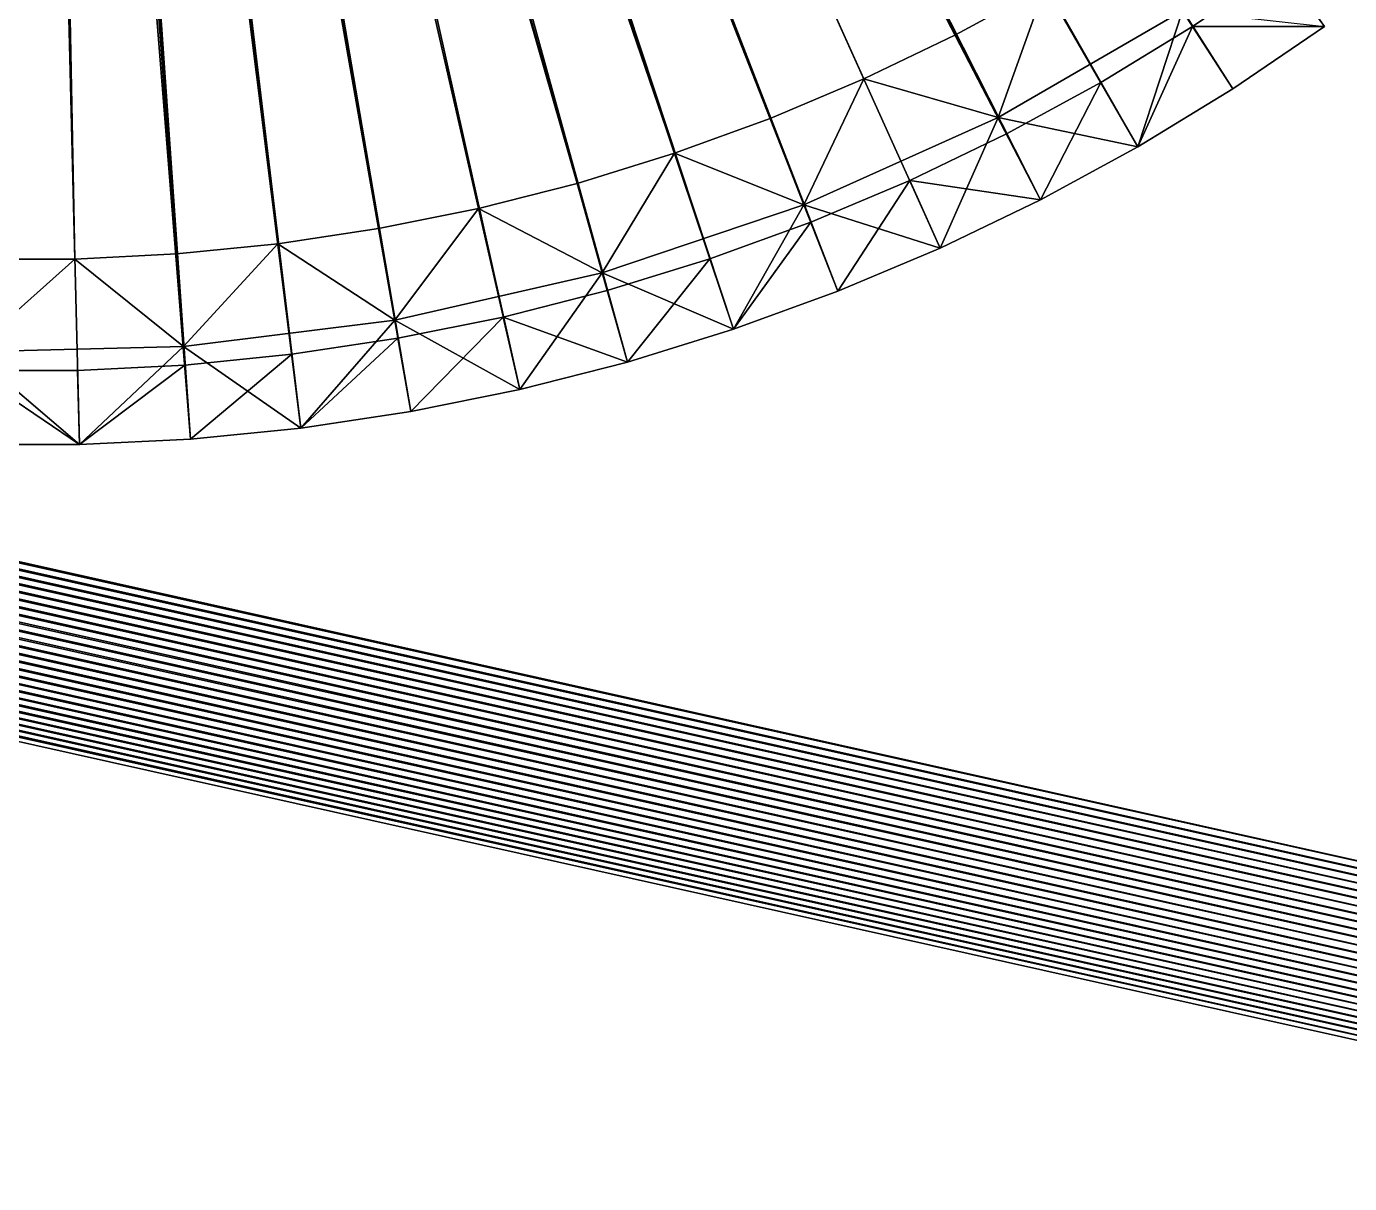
# Model space of a CAD drawing. Header units: millimetres. Extents: x 0 to 520, y -2 to 382.
# Drawn here: x 456.03 to 470.28, y 310.05 to 322.51 of the extents above; entities that cross this region are included whole.
import ezdxf

# ---------------------------------------------------------------- set-up
doc = ezdxf.new("R2010")
doc.units = ezdxf.units.MM

msp = doc.modelspace()

# ---------------------------------------------------------------- linework, layer by layer
at = {"layer": 'BRASS', "color": 52}
for points in [[(509.2, 369.2, 103), (10.8, 369.2, 103), (10.8, 10.8, 103)], [(509.2, 369.2, 103), (10.8, 10.8, 103), (509.2, 10.8, 103)], [(336.599, 343.4071, 86), (499.5, 359.5, 86), (481.6847, 310.9963, 86)], [(336.599, 343.4071, 86), (481.6847, 310.9963, 86), (336.6173, 343.3269, 86)], [(336.6173, 343.3269, 86), (481.6367, 310.9295, 86), (336.6316, 343.2459, 86)], [(336.6173, 343.3269, 86), (481.6847, 310.9963, 86), (481.6367, 310.9295, 86)], [(336.6316, 343.2459, 86), (481.5921, 310.8604, 86), (336.6418, 343.1643, 86)], [(336.6316, 343.2459, 86), (481.6367, 310.9295, 86), (481.5921, 310.8604, 86)], [(336.6418, 343.1643, 86), (481.5509, 310.7891, 86), (336.6479, 343.0822, 86)], [(336.6418, 343.1643, 86), (481.5921, 310.8604, 86), (481.5509, 310.7891, 86)], [(336.6479, 343.0822, 86), (481.5134, 310.7159, 86), (336.65, 343, 86)], [(336.6479, 343.0822, 86), (481.5509, 310.7891, 86), (481.5134, 310.7159, 86)], [(336.6479, 342.9178, 86), (481.4495, 310.5643, 86), (336.6418, 342.8357, 86)], [(336.65, 343, 86), (481.4796, 310.6409, 86), (336.6479, 342.9178, 86)], [(336.6479, 342.9178, 86), (481.4796, 310.6409, 86), (481.4495, 310.5643, 86)], [(336.65, 343, 86), (481.5134, 310.7159, 86), (481.4796, 310.6409, 86)], [(336.6418, 342.8357, 86), (481.4233, 310.4863, 86), (336.6316, 342.7541, 86)], [(336.6418, 342.8357, 86), (481.4495, 310.5643, 86), (481.4233, 310.4863, 86)], [(336.6173, 342.6731, 86), (481.3827, 310.3269, 86), (336.599, 342.5929, 86)], [(336.6316, 342.7541, 86), (481.401, 310.4071, 86), (336.6173, 342.6731, 86)], [(336.6173, 342.6731, 86), (481.401, 310.4071, 86), (481.3827, 310.3269, 86)], [(336.6316, 342.7541, 86), (481.4233, 310.4863, 86), (481.401, 310.4071, 86)], [(336.5767, 342.5137, 86), (481.3582, 310.1643, 86), (336.5505, 342.4357, 86)], [(336.599, 342.5929, 86), (481.3684, 310.2459, 86), (336.5767, 342.5137, 86)], [(336.5767, 342.5137, 86), (481.3684, 310.2459, 86), (481.3582, 310.1643, 86)], [(336.599, 342.5929, 86), (481.3827, 310.3269, 86), (481.3684, 310.2459, 86)], [(336.5204, 342.3591, 86), (481.35, 310, 86), (336.4866, 342.2841, 86)], [(336.5505, 342.4357, 86), (481.3521, 310.0822, 86), (336.5204, 342.3591, 86)], [(336.5204, 342.3591, 86), (481.3521, 310.0822, 86), (481.35, 310, 86)], [(336.5505, 342.4357, 86), (481.3582, 310.1643, 86), (481.3521, 310.0822, 86)], [(336.4491, 342.2109, 86), (481.3582, 309.8357, 86), (336.4079, 342.1396, 86)], [(336.4866, 342.2841, 86), (481.3521, 309.9178, 86), (336.4491, 342.2109, 86)], [(336.4491, 342.2109, 86), (481.3521, 309.9178, 86), (481.3582, 309.8357, 86)], [(336.4866, 342.2841, 86), (481.35, 310, 86), (481.3521, 309.9178, 86)], [(336.3633, 342.0705, 86), (481.3827, 309.6731, 86), (336.3153, 342.0037, 86)], [(336.4079, 342.1396, 86), (481.3684, 309.7541, 86), (336.3633, 342.0705, 86)], [(336.3633, 342.0705, 86), (481.3684, 309.7541, 86), (481.3827, 309.6731, 86)], [(336.4079, 342.1396, 86), (481.3582, 309.8357, 86), (481.3684, 309.7541, 86)], [(336.264, 341.9394, 86), (481.4233, 309.5137, 86), (336.2095, 341.8777, 86)], [(336.3153, 342.0037, 86), (481.401, 309.5929, 86), (336.264, 341.9394, 86)], [(336.264, 341.9394, 86), (481.401, 309.5929, 86), (481.4233, 309.5137, 86)], [(336.3153, 342.0037, 86), (481.3827, 309.6731, 86), (481.401, 309.5929, 86)], [(336.1521, 341.8188, 86), (481.4796, 309.3591, 86), (336.0918, 341.7629, 86)], [(336.2095, 341.8777, 86), (481.4495, 309.4357, 86), (336.1521, 341.8188, 86)], [(336.1521, 341.8188, 86), (481.4495, 309.4357, 86), (481.4796, 309.3591, 86)], [(336.2095, 341.8777, 86), (481.4233, 309.5137, 86), (481.4495, 309.4357, 86)], [(335.9632, 341.6603, 86), (481.5921, 309.1396, 86), (335.8952, 341.614, 86)], [(336.0288, 341.71, 86), (481.5509, 309.2109, 86), (335.9632, 341.6603, 86)], [(335.9632, 341.6603, 86), (481.5509, 309.2109, 86), (481.5921, 309.1396, 86)], [(336.0918, 341.7629, 86), (481.5134, 309.2841, 86), (336.0288, 341.71, 86)], [(336.0288, 341.71, 86), (481.5134, 309.2841, 86), (481.5509, 309.2109, 86)], [(336.0918, 341.7629, 86), (481.4796, 309.3591, 86), (481.5134, 309.2841, 86)], [(335.6028, 341.4641, 86), (335.6786, 341.496, 86), (481.5134, 190.7159, 86)], [(335.6786, 341.496, 86), (335.7527, 341.5317, 86), (481.5509, 190.7891, 86)], [(481.5134, 190.7159, 86), (335.6786, 341.496, 86), (481.5509, 190.7891, 86)], [(335.7527, 341.5317, 86), (335.825, 341.5711, 86), (481.5921, 190.8604, 86)], [(481.5509, 190.7891, 86), (335.7527, 341.5317, 86), (481.5921, 190.8604, 86)], [(335.825, 341.5711, 86), (335.8952, 341.614, 86), (481.6367, 190.9295, 86)], [(481.5921, 190.8604, 86), (335.825, 341.5711, 86), (481.6367, 190.9295, 86)], [(335.8952, 341.614, 86), (481.6367, 309.0705, 86), (481.6367, 190.9295, 86)], [(335.8952, 341.614, 86), (481.5921, 309.1396, 86), (481.6367, 309.0705, 86)], [(481.35, 190, 86), (334.9589, 341.3505, 86), (481.3521, 190.0822, 86)], [(334.9589, 38.6495, 86), (334.9589, 341.3505, 86), (481.35, 190, 86)], [(334.9589, 341.3505, 86), (335.0411, 341.3505, 86), (481.3521, 190.0822, 86)], [(335.0411, 341.3505, 86), (335.1233, 341.3546, 86), (481.3582, 190.1643, 86)], [(481.3521, 190.0822, 86), (335.0411, 341.3505, 86), (481.3582, 190.1643, 86)], [(335.1233, 341.3546, 86), (335.2052, 341.3628, 86), (481.3684, 190.2459, 86)], [(481.3582, 190.1643, 86), (335.1233, 341.3546, 86), (481.3684, 190.2459, 86)], [(335.2052, 341.3628, 86), (335.2865, 341.3751, 86), (481.3827, 190.3269, 86)], [(481.3684, 190.2459, 86), (335.2052, 341.3628, 86), (481.3827, 190.3269, 86)], [(335.2865, 341.3751, 86), (335.3672, 341.3914, 86), (481.401, 190.4071, 86)], [(481.3827, 190.3269, 86), (335.2865, 341.3751, 86), (481.401, 190.4071, 86)], [(335.3672, 341.3914, 86), (335.4469, 341.4117, 86), (481.4233, 190.4863, 86)], [(481.401, 190.4071, 86), (335.3672, 341.3914, 86), (481.4233, 190.4863, 86)], [(335.4469, 341.4117, 86), (335.5255, 341.4359, 86), (481.4495, 190.5643, 86)], [(481.4233, 190.4863, 86), (335.4469, 341.4117, 86), (481.4495, 190.5643, 86)], [(335.5255, 341.4359, 86), (335.6028, 341.4641, 86), (481.4796, 190.6409, 86)], [(481.4495, 190.5643, 86), (335.5255, 341.4359, 86), (481.4796, 190.6409, 86)], [(481.4796, 190.6409, 86), (335.6028, 341.4641, 86), (481.5134, 190.7159, 86)], [(457.2842, 340.2137), (457.1936, 340.1519), (469.0211, 321.8394)], [(457.2842, 340.2137), (469.0211, 321.8394), (470.0098, 322.5135)], [(457.1, 340.0947), (457.0037, 340.0423), (466.9491, 320.6431)], [(457.0037, 340.0423, -14), (457.1, 340.0947, -14), (466.0366, 322.4228, -14)], [(457.1936, 340.1519), (457.1, 340.0947), (468, 321.2154)], [(457.1, 340.0947), (466.9491, 320.6431), (468, 321.2154)], [(466.0366, 322.4228, -14), (457.1, 340.0947, -14), (467, 322.9474, -14)], [(457.1936, 340.1519), (468, 321.2154), (469.0211, 321.8394)], [(456.7007, 339.9146), (456.5958, 339.8822), (462.5002, 318.897)], [(456.5958, 339.8822, -14), (456.7007, 339.9146, -14), (463.0067, 321.1456, -14)], [(456.8038, 339.9521), (456.7007, 339.9146), (463.6437, 319.2497)], [(456.7007, 339.9146, -14), (456.8038, 339.9521, -14), (463.0067, 321.1456, -14)], [(456.7007, 339.9146), (462.5002, 318.897), (463.6437, 319.2497)], [(456.9048, 339.9947), (456.8038, 339.9521), (464.7682, 319.659)], [(456.8038, 339.9521, -14), (456.9048, 339.9947, -14), (464.0375, 321.5208, -14)], [(456.8038, 339.9521), (463.6437, 319.2497), (464.7682, 319.659)], [(463.0067, 321.1456, -14), (456.8038, 339.9521, -14), (464.0375, 321.5208, -14)], [(457.0037, 340.0423), (456.9048, 339.9947), (466.9491, 320.6431)], [(456.9048, 339.9947, -14), (457.0037, 340.0423, -14), (466.0366, 322.4228, -14)], [(456.9048, 339.9947), (464.7682, 319.659), (465.8709, 320.1239)], [(456.9048, 339.9947), (465.8709, 320.1239), (466.9491, 320.6431)], [(464.0375, 321.5208, -14), (456.9048, 339.9947, -14), (465.0483, 321.9469, -14)], [(465.0483, 321.9469, -14), (456.9048, 339.9947, -14), (466.0366, 322.4228, -14)], [(456.0548, 339.8007), (455.9452, 339.8007), (455.4017, 318.0075)], [(456.0548, 339.8007), (455.4017, 318.0075), (456.5983, 318.0075)], [(455.9452, 339.8007, -14), (456.0548, 339.8007, -14), (455.4515, 320.0068, -14)], [(455.4515, 320.0068, -14), (456.0548, 339.8007, -14), (456.5485, 320.0068, -14)], [(456.1644, 339.8062), (456.0548, 339.8007), (457.7935, 318.0671)], [(456.0548, 339.8007, -14), (456.1644, 339.8062, -14), (456.5485, 320.0068, -14)], [(456.0548, 339.8007), (456.5983, 318.0075), (457.7935, 318.0671)], [(456.2736, 339.8171), (456.1644, 339.8062), (457.7935, 318.0671)], [(456.1644, 339.8062, -14), (456.2736, 339.8171, -14), (457.6441, 320.0615, -14)], [(456.5485, 320.0068, -14), (456.1644, 339.8062, -14), (457.6441, 320.0615, -14)], [(456.382, 339.8334), (456.2736, 339.8171), (458.9842, 318.1863)], [(456.2736, 339.8171, -14), (456.382, 339.8334, -14), (458.7356, 320.1707, -14)], [(456.2736, 339.8171), (457.7935, 318.0671), (458.9842, 318.1863)], [(457.6441, 320.0615, -14), (456.2736, 339.8171, -14), (458.7356, 320.1707, -14)], [(456.4895, 339.8552), (456.382, 339.8334), (460.1676, 318.3646)], [(456.382, 339.8334, -14), (456.4895, 339.8552, -14), (459.8203, 320.3342, -14)], [(456.382, 339.8334), (458.9842, 318.1863), (460.1676, 318.3646)], [(458.7356, 320.1707, -14), (456.382, 339.8334, -14), (459.8203, 320.3342, -14)], [(456.5958, 339.8822), (456.4895, 339.8552), (461.3405, 318.6017)], [(456.4895, 339.8552, -14), (456.5958, 339.8822, -14), (461.9585, 320.8223, -14)], [(456.4895, 339.8552), (460.1676, 318.3646), (461.3405, 318.6017)], [(459.8203, 320.3342, -14), (456.4895, 339.8552, -14), (460.8955, 320.5516, -14)], [(460.8955, 320.5516, -14), (456.4895, 339.8552, -14), (461.9585, 320.8223, -14)], [(456.5958, 339.8822), (461.3405, 318.6017), (462.5002, 318.897)], [(461.9585, 320.8223, -14), (456.5958, 339.8822, -14), (463.0067, 321.1456, -14)], [(468.5871, 322.5114, -3), (469.5429, 323.163, -3), (470.0098, 322.5135, -3)], [(469.5429, 323.163, -3), (468.5871, 322.5114, -4), (469.5429, 323.163, -4)], [(469.5429, 323.163, -3), (468.5871, 322.5114, -3), (468.5871, 322.5114, -4)], [(469.5429, 323.163, -4), (468.5871, 322.5114, -4), (470.0098, 322.5135, -4)], [(466.4928, 321.5329, -13), (466.0366, 322.4228, -14), (467, 322.9474, -14)], [(468.4786, 322.6794, -13), (466.4928, 321.5329, -13), (467, 322.9474, -14)], [(468.4786, 322.6794, -13), (468, 321.2154, -12), (466.4928, 321.5329, -13)], [(468.4786, 322.6794, -13), (469.0211, 321.8394, -12), (468, 321.2154, -12)], [(468.4786, 322.6794, -13), (470.0098, 322.5135, -12), (469.0211, 321.8394, -12)], [(466.4928, 321.5329, -13), (465.0483, 321.9469, -14), (466.0366, 322.4228, -14)], [(467.6, 321.9082, -3), (468.5871, 322.5114, -3), (468, 321.2154, -3)], [(467.6, 321.9082, -3), (467.6, 321.9082, -4), (468.5871, 322.5114, -4)], [(468.5871, 322.5114, -3), (467.6, 321.9082, -3), (468.5871, 322.5114, -4)], [(468.5871, 322.5114, -4), (467.6, 321.9082, -4), (468, 321.2154, -4)], [(468, 321.2154, -3), (468.5871, 322.5114, -3), (469.0211, 321.8394, -3)], [(468.5871, 322.5114, -4), (468, 321.2154, -4), (469.0211, 321.8394, -4)], [(468.5871, 322.5114, -3), (470.0098, 322.5135, -3), (469.0211, 321.8394, -3)], [(470.0098, 322.5135, -4), (468.5871, 322.5114, -4), (469.0211, 321.8394, -4)], [(469.0211, 321.8394), (469.0211, 321.8394, -3), (470.0098, 322.5135, -3)], [(470.0098, 322.5135), (469.0211, 321.8394), (470.0098, 322.5135, -3)], [(470.0098, 322.5135, -4), (469.0211, 321.8394, -12), (470.0098, 322.5135, -12)], [(470.0098, 322.5135, -4), (469.0211, 321.8394, -4), (469.0211, 321.8394, -12)], [(464.4028, 320.5899, -13), (464.0375, 321.5208, -14), (465.0483, 321.9469, -14)], [(466.4928, 321.5329, -13), (464.4028, 320.5899, -13), (465.0483, 321.9469, -14)], [(466.5841, 321.355, -3), (467.6, 321.9082, -3), (466.9491, 320.6431, -3)], [(467.6, 321.9082, -3), (466.5841, 321.355, -4), (467.6, 321.9082, -4)], [(467.6, 321.9082, -3), (466.5841, 321.355, -3), (466.5841, 321.355, -4)], [(467.6, 321.9082, -4), (466.5841, 321.355, -4), (466.9491, 320.6431, -4)], [(466.9491, 320.6431, -3), (467.6, 321.9082, -3), (468, 321.2154, -3)], [(467.6, 321.9082, -4), (466.9491, 320.6431, -4), (468, 321.2154, -4)], [(469.0211, 321.8394), (468, 321.2154, -3), (469.0211, 321.8394, -3)], [(469.0211, 321.8394), (468, 321.2154), (468, 321.2154, -3)], [(469.0211, 321.8394, -4), (468, 321.2154, -12), (469.0211, 321.8394, -12)], [(469.0211, 321.8394, -4), (468, 321.2154, -4), (468, 321.2154, -12)], [(466.4928, 321.5329, -13), (465.8709, 320.1239, -12), (464.4028, 320.5899, -13)], [(466.4928, 321.5329, -13), (466.9491, 320.6431, -12), (465.8709, 320.1239, -12)], [(466.4928, 321.5329, -13), (468, 321.2154, -12), (466.9491, 320.6431, -12)], [(464.4028, 320.5899, -13), (463.0067, 321.1456, -14), (464.0375, 321.5208, -14)], [(465.5419, 320.8531, -3), (466.5841, 321.355, -3), (466.9491, 320.6431, -3)], [(465.5419, 320.8531, -3), (465.5419, 320.8531, -4), (466.5841, 321.355, -4)], [(466.5841, 321.355, -3), (465.5419, 320.8531, -3), (466.5841, 321.355, -4)], [(466.5841, 321.355, -4), (465.5419, 320.8531, -4), (466.9491, 320.6431, -4)], [(462.2293, 319.8596, -13), (461.9585, 320.8223, -14), (463.0067, 321.1456, -14)], [(464.4028, 320.5899, -13), (462.2293, 319.8596, -13), (463.0067, 321.1456, -14)], [(468, 321.2154), (466.9491, 320.6431, -3), (468, 321.2154, -3)], [(468, 321.2154), (466.9491, 320.6431), (466.9491, 320.6431, -3)], [(468, 321.2154, -4), (466.9491, 320.6431, -12), (468, 321.2154, -12)], [(468, 321.2154, -4), (466.9491, 320.6431, -4), (466.9491, 320.6431, -12)], [(462.2293, 319.8596, -13), (460.8955, 320.5516, -14), (461.9585, 320.8223, -14)], [(464.4759, 320.4037, -3), (465.5419, 320.8531, -3), (464.7682, 319.659, -3)], [(465.5419, 320.8531, -3), (464.4759, 320.4037, -4), (465.5419, 320.8531, -4)], [(465.5419, 320.8531, -3), (464.4759, 320.4037, -3), (464.4759, 320.4037, -4)], [(465.5419, 320.8531, -4), (464.4759, 320.4037, -4), (464.7682, 319.659, -4)], [(464.7682, 319.659, -3), (465.5419, 320.8531, -3), (465.8709, 320.1239, -3)], [(465.5419, 320.8531, -4), (464.7682, 319.659, -4), (465.8709, 320.1239, -4)], [(465.5419, 320.8531, -3), (466.9491, 320.6431, -3), (465.8709, 320.1239, -3)], [(466.9491, 320.6431, -4), (465.5419, 320.8531, -4), (465.8709, 320.1239, -4)], [(459.9939, 319.3494, -13), (459.8203, 320.3342, -14), (460.8955, 320.5516, -14)], [(462.2293, 319.8596, -13), (459.9939, 319.3494, -13), (460.8955, 320.5516, -14)], [(464.4028, 320.5899, -13), (463.6437, 319.2497, -12), (462.2293, 319.8596, -13)], [(464.4028, 320.5899, -13), (464.7682, 319.659, -12), (463.6437, 319.2497, -12)], [(464.4028, 320.5899, -13), (465.8709, 320.1239, -12), (464.7682, 319.659, -12)], [(465.8709, 320.1239), (465.8709, 320.1239, -3), (466.9491, 320.6431, -3)], [(466.9491, 320.6431), (465.8709, 320.1239), (466.9491, 320.6431, -3)], [(465.8709, 320.1239, -4), (465.8709, 320.1239, -12), (466.9491, 320.6431, -12)], [(466.9491, 320.6431, -4), (465.8709, 320.1239, -4), (466.9491, 320.6431, -12)], [(463.3889, 320.0081, -3), (464.4759, 320.4037, -3), (463.6437, 319.2497, -3)], [(463.3889, 320.0081, -3), (463.3889, 320.0081, -4), (464.4759, 320.4037, -4)], [(464.4759, 320.4037, -3), (463.3889, 320.0081, -3), (464.4759, 320.4037, -4)], [(464.4759, 320.4037, -4), (463.3889, 320.0081, -4), (463.6437, 319.2497, -4)], [(463.6437, 319.2497, -3), (464.4759, 320.4037, -3), (464.7682, 319.659, -3)], [(464.4759, 320.4037, -4), (463.6437, 319.2497, -4), (464.7682, 319.659, -4)], [(459.9939, 319.3494, -13), (458.7356, 320.1707, -14), (459.8203, 320.3342, -14)], [(457.7188, 319.0643, -13), (457.6441, 320.0615, -14), (458.7356, 320.1707, -14)], [(459.9939, 319.3494, -13), (457.7188, 319.0643, -13), (458.7356, 320.1707, -14)], [(465.8709, 320.1239), (464.7682, 319.659, -3), (465.8709, 320.1239, -3)], [(465.8709, 320.1239), (464.7682, 319.659), (464.7682, 319.659, -3)], [(465.8709, 320.1239, -4), (464.7682, 319.659, -12), (465.8709, 320.1239, -12)], [(465.8709, 320.1239, -4), (464.7682, 319.659, -4), (464.7682, 319.659, -12)], [(455.4266, 319.0071, -13), (455.4515, 320.0068, -14), (456.5485, 320.0068, -14)], [(457.7188, 319.0643, -13), (455.4266, 319.0071, -13), (456.5485, 320.0068, -14)], [(457.7188, 319.0643, -13), (456.5485, 320.0068, -14), (457.6441, 320.0615, -14)], [(462.2835, 319.6671, -3), (463.3889, 320.0081, -3), (462.5002, 318.897, -3)], [(463.3889, 320.0081, -3), (462.2835, 319.6671, -4), (463.3889, 320.0081, -4)], [(463.3889, 320.0081, -3), (462.2835, 319.6671, -3), (462.2835, 319.6671, -4)], [(463.3889, 320.0081, -4), (462.2835, 319.6671, -4), (462.5002, 318.897, -4)], [(462.5002, 318.897, -3), (463.3889, 320.0081, -3), (463.6437, 319.2497, -3)], [(463.3889, 320.0081, -4), (462.5002, 318.897, -4), (463.6437, 319.2497, -4)], [(462.2293, 319.8596, -13), (461.3405, 318.6017, -12), (459.9939, 319.3494, -13)], [(462.2293, 319.8596, -13), (462.5002, 318.897, -12), (461.3405, 318.6017, -12)], [(462.2293, 319.8596, -13), (463.6437, 319.2497, -12), (462.5002, 318.897, -12)], [(461.1625, 319.3817, -3), (462.2835, 319.6671, -3), (462.5002, 318.897, -3)], [(462.2835, 319.6671, -3), (461.1625, 319.3817, -4), (462.2835, 319.6671, -4)], [(462.2835, 319.6671, -3), (461.1625, 319.3817, -3), (461.1625, 319.3817, -4)], [(462.2835, 319.6671, -4), (461.1625, 319.3817, -4), (462.5002, 318.897, -4)], [(464.7682, 319.659), (463.6437, 319.2497, -3), (464.7682, 319.659, -3)], [(464.7682, 319.659), (463.6437, 319.2497), (463.6437, 319.2497, -3)], [(463.6437, 319.2497, -4), (463.6437, 319.2497, -12), (464.7682, 319.659, -12)], [(464.7682, 319.659, -4), (463.6437, 319.2497, -4), (464.7682, 319.659, -12)], [(459.9939, 319.3494, -13), (458.9842, 318.1863, -12), (457.7188, 319.0643, -13)], [(459.9939, 319.3494, -13), (460.1676, 318.3646, -12), (458.9842, 318.1863, -12)], [(459.9939, 319.3494, -13), (461.3405, 318.6017, -12), (460.1676, 318.3646, -12)], [(460.0286, 319.1525, -3), (461.1625, 319.3817, -3), (460.1676, 318.3646, -3)], [(460.0286, 319.1525, -3), (460.0286, 319.1525, -4), (461.1625, 319.3817, -4)], [(461.1625, 319.3817, -3), (460.0286, 319.1525, -3), (461.1625, 319.3817, -4)], [(461.1625, 319.3817, -4), (460.0286, 319.1525, -4), (460.1676, 318.3646, -4)], [(460.1676, 318.3646, -3), (461.1625, 319.3817, -3), (461.3405, 318.6017, -3)], [(461.1625, 319.3817, -4), (460.1676, 318.3646, -4), (461.3405, 318.6017, -4)], [(461.1625, 319.3817, -3), (462.5002, 318.897, -3), (461.3405, 318.6017, -3)], [(462.5002, 318.897, -4), (461.1625, 319.3817, -4), (461.3405, 318.6017, -4)], [(463.6437, 319.2497), (462.5002, 318.897, -3), (463.6437, 319.2497, -3)], [(463.6437, 319.2497), (462.5002, 318.897), (462.5002, 318.897, -3)], [(463.6437, 319.2497, -4), (462.5002, 318.897, -12), (463.6437, 319.2497, -12)], [(463.6437, 319.2497, -4), (462.5002, 318.897, -4), (462.5002, 318.897, -12)], [(458.8848, 318.9801, -3), (460.0286, 319.1525, -3), (458.9842, 318.1863, -3)], [(460.0286, 319.1525, -3), (458.8848, 318.9801, -4), (460.0286, 319.1525, -4)], [(460.0286, 319.1525, -3), (458.8848, 318.9801, -3), (458.8848, 318.9801, -4)], [(460.0286, 319.1525, -4), (458.8848, 318.9801, -4), (458.9842, 318.1863, -4)], [(458.9842, 318.1863, -3), (460.0286, 319.1525, -3), (460.1676, 318.3646, -3)], [(460.0286, 319.1525, -4), (458.9842, 318.1863, -4), (460.1676, 318.3646, -4)], [(455.4266, 319.0071, -13), (456.5983, 318.0075, -12), (455.4017, 318.0075, -12)], [(457.7188, 319.0643, -13), (456.5983, 318.0075, -12), (455.4266, 319.0071, -13)], [(457.7188, 319.0643, -13), (457.7935, 318.0671, -12), (456.5983, 318.0075, -12)], [(457.7188, 319.0643, -13), (458.9842, 318.1863, -12), (457.7935, 318.0671, -12)], [(457.7337, 318.8649, -3), (458.8848, 318.9801, -3), (457.7935, 318.0671, -3)], [(458.8848, 318.9801, -3), (457.7337, 318.8649, -4), (458.8848, 318.9801, -4)], [(458.8848, 318.9801, -3), (457.7337, 318.8649, -3), (457.7337, 318.8649, -4)], [(458.8848, 318.9801, -4), (457.7337, 318.8649, -4), (457.7935, 318.0671, -4)], [(457.7935, 318.0671, -3), (458.8848, 318.9801, -3), (458.9842, 318.1863, -3)], [(458.8848, 318.9801, -4), (457.7935, 318.0671, -4), (458.9842, 318.1863, -4)], [(456.5784, 318.8072, -3), (457.7337, 318.8649, -3), (456.5983, 318.0075, -3)], [(457.7337, 318.8649, -3), (456.5784, 318.8072, -4), (457.7337, 318.8649, -4)], [(457.7337, 318.8649, -3), (456.5784, 318.8072, -3), (456.5784, 318.8072, -4)], [(457.7337, 318.8649, -4), (456.5784, 318.8072, -4), (456.5983, 318.0075, -4)], [(456.5983, 318.0075, -3), (457.7337, 318.8649, -3), (457.7935, 318.0671, -3)], [(457.7337, 318.8649, -4), (456.5983, 318.0075, -4), (457.7935, 318.0671, -4)], [(461.3405, 318.6017), (461.3405, 318.6017, -3), (462.5002, 318.897, -3)], [(462.5002, 318.897), (461.3405, 318.6017), (462.5002, 318.897, -3)], [(462.5002, 318.897, -4), (461.3405, 318.6017, -12), (462.5002, 318.897, -12)], [(462.5002, 318.897, -4), (461.3405, 318.6017, -4), (461.3405, 318.6017, -12)], [(455.4216, 318.8072, -3), (456.5983, 318.0075, -3), (455.4017, 318.0075, -3)], [(456.5983, 318.0075, -4), (455.4216, 318.8072, -4), (455.4017, 318.0075, -4)], [(455.4216, 318.8072, -3), (456.5784, 318.8072, -3), (456.5983, 318.0075, -3)], [(456.5784, 318.8072, -3), (455.4216, 318.8072, -4), (456.5784, 318.8072, -4)], [(456.5784, 318.8072, -3), (455.4216, 318.8072, -3), (455.4216, 318.8072, -4)], [(456.5784, 318.8072, -4), (455.4216, 318.8072, -4), (456.5983, 318.0075, -4)], [(460.1676, 318.3646), (460.1676, 318.3646, -3), (461.3405, 318.6017, -3)], [(461.3405, 318.6017), (460.1676, 318.3646), (461.3405, 318.6017, -3)], [(461.3405, 318.6017, -4), (460.1676, 318.3646, -12), (461.3405, 318.6017, -12)], [(461.3405, 318.6017, -4), (460.1676, 318.3646, -4), (460.1676, 318.3646, -12)], [(460.1676, 318.3646), (458.9842, 318.1863, -3), (460.1676, 318.3646, -3)], [(460.1676, 318.3646), (458.9842, 318.1863), (458.9842, 318.1863, -3)], [(460.1676, 318.3646, -4), (458.9842, 318.1863, -12), (460.1676, 318.3646, -12)], [(460.1676, 318.3646, -4), (458.9842, 318.1863, -4), (458.9842, 318.1863, -12)], [(458.9842, 318.1863), (457.7935, 318.0671, -3), (458.9842, 318.1863, -3)], [(458.9842, 318.1863), (457.7935, 318.0671), (457.7935, 318.0671, -3)], [(457.7935, 318.0671, -4), (457.7935, 318.0671, -12), (458.9842, 318.1863, -12)], [(458.9842, 318.1863, -4), (457.7935, 318.0671, -4), (458.9842, 318.1863, -12)], [(455.4017, 318.0075), (455.4017, 318.0075, -3), (456.5983, 318.0075, -3)], [(456.5983, 318.0075), (455.4017, 318.0075), (456.5983, 318.0075, -3)], [(456.5983, 318.0075, -4), (455.4017, 318.0075, -12), (456.5983, 318.0075, -12)], [(456.5983, 318.0075, -4), (455.4017, 318.0075, -4), (455.4017, 318.0075, -12)], [(456.5983, 318.0075), (456.5983, 318.0075, -3), (457.7935, 318.0671, -3)], [(457.7935, 318.0671), (456.5983, 318.0075), (457.7935, 318.0671, -3)], [(457.7935, 318.0671, -4), (456.5983, 318.0075, -12), (457.7935, 318.0671, -12)], [(457.7935, 318.0671, -4), (456.5983, 318.0075, -4), (456.5983, 318.0075, -12)]]:
    msp.add_3dface(points, dxfattribs=at)

doc.saveas('drawing.dxf')
